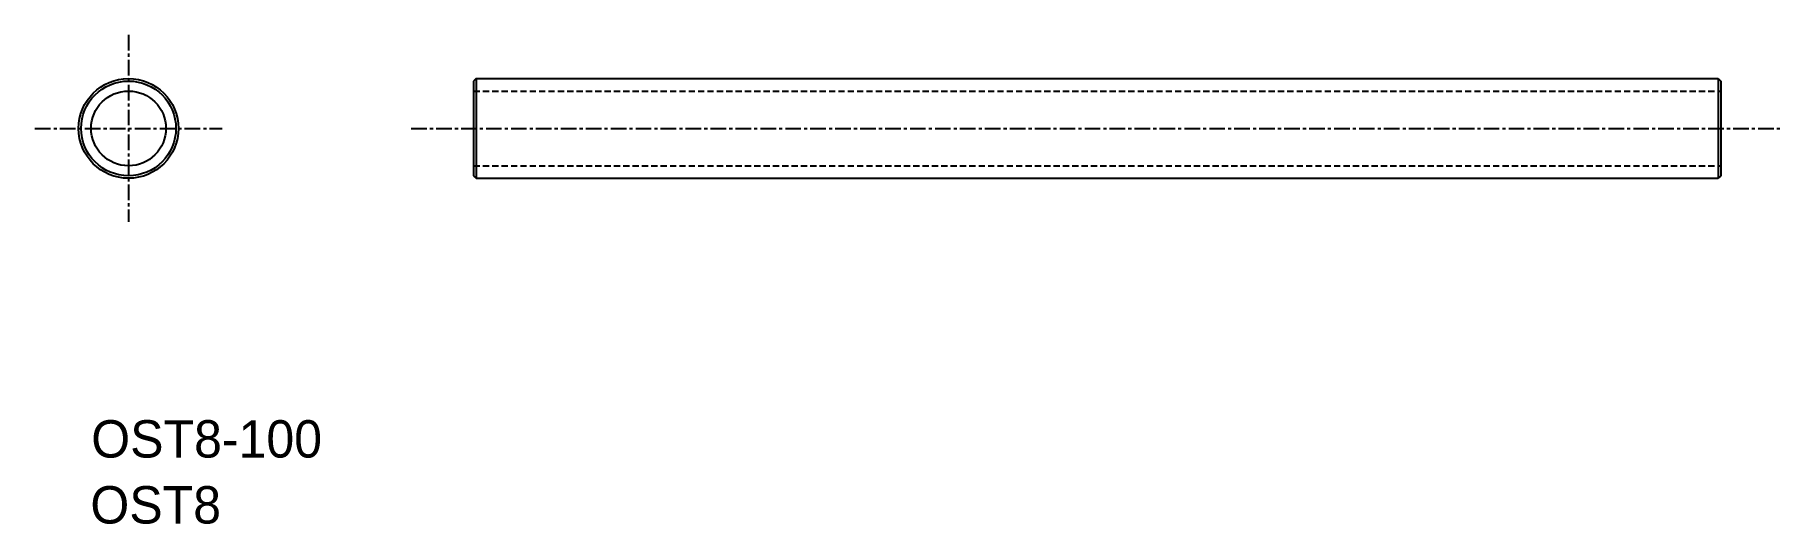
# Model space of a CAD drawing. Extents: x -2 to 138, y 37 to 77.
import ezdxf

# ---------------------------------------------------------------- set-up
doc = ezdxf.new("R2010")
doc.units = 0
doc.linetypes.add('CENTER', pattern=[2, 1.25, -0.25, 0.25, -0.25])
doc.linetypes.add('DASHED', pattern=[0.75, 0.5, -0.25])
doc.layers.get('0').update_dxf_attribs({"linetype": 'CONTINUOUS'})
doc.layers.add('CENTER', color=1, linetype='CENTER')

msp = doc.modelspace()

# ---------------------------------------------------------------- linework, layer by layer
at = {"color": 7, "linetype": 'CONTINUOUS'}
for p, q in [((33.14, 73.13), (32.94, 72.93)), ((32.94, 72.93), (32.94, 65.33)), ((33.14, 73.13), (132.74, 73.13)), ((33.14, 73.13), (33.14, 65.13)), ((132.74, 73.13), (132.94, 72.93)), ((132.74, 73.13), (132.74, 65.13)), ((132.94, 72.93), (132.94, 65.33)), ((32.94, 65.33), (33.14, 65.13)), ((33.14, 65.13), (132.74, 65.13)), ((132.94, 65.33), (132.74, 65.13))]:
    msp.add_line(p, q, dxfattribs=at)
at = {"color": 3, "linetype": 'DASHED'}
for p, q in [((32.94, 72.13), (132.94, 72.13)), ((32.94, 66.13), (132.94, 66.13))]:
    msp.add_line(p, q, dxfattribs=at)
at = {"color": 7, "linetype": 'CONTINUOUS'}
for radius in [4, 3.8, 3]:
    msp.add_circle((5.27, 69.13), radius, dxfattribs=at)
at = {"layer": 'CENTER', "color": 1, "linetype": 'CENTER'}
for p, q in [((5.27, 76.63), (5.27, 61.63)), ((-2.23, 69.13), (12.77, 69.13)), ((27.94, 69.13), (137.94, 69.13))]:
    msp.add_line(p, q, dxfattribs=at)

# ---------------------------------------------------------------- texts
at = {"color": 7, "linetype": 'CONTINUOUS'}
for s, p in [('OST8-100', (2.28, 42.73)), ('OST8', (2.21, 37.44))]:
    msp.add_text(s, height=3, dxfattribs=at).set_placement(p)

doc.saveas('drawing.dxf')
